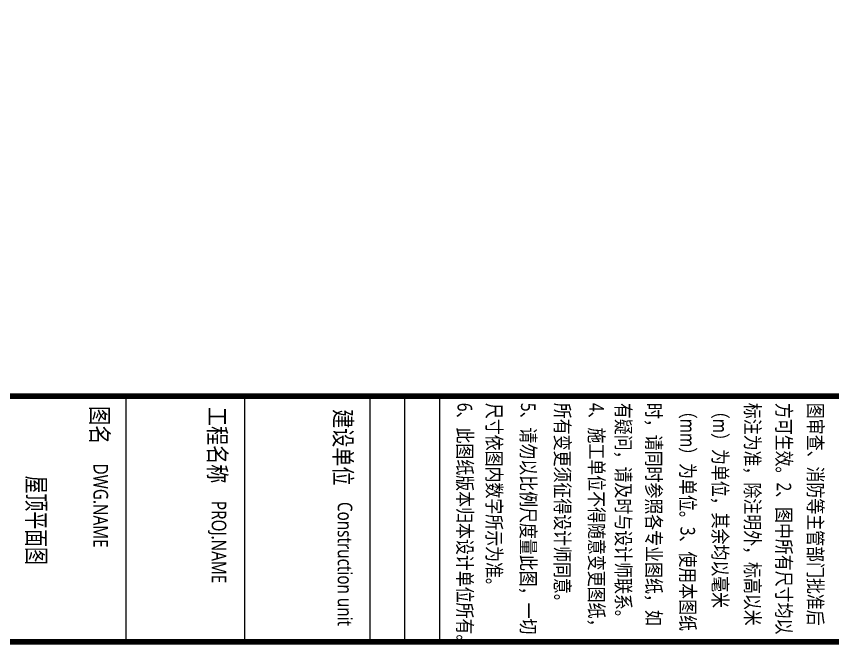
# Model space of a CAD drawing. Header units: inches. Extents: x -3733042 to -3643265, y 623859 to 997713.
# Drawn here: x -3711467 to -3690488, y 702138 to 718290 of the extents above; entities that cross this region are included whole.
import ezdxf
from ezdxf.enums import TextEntityAlignment as Align

# ---------------------------------------------------------------- set-up
doc = ezdxf.new("R2010")
doc.units = ezdxf.units.IN
doc.header["$LTSCALE"] = 1000
doc.header["$MEASUREMENT"] = 0
doc.layers.get('0').update_dxf_attribs({"lineweight": 18})
for name, color, linetype, lineweight in [('0-TK', 4, 'Continuous', 18), ('PUB_TITLE', 153, 'Continuous', 18), ('图签文字', 4, 'Continuous', 18)]:
    doc.layers.add(name, color=color, linetype=linetype, lineweight=lineweight)
doc.styles.add('-黑体', font='msyh.ttf', dxfattribs={"width": 0.7})
doc.styles.add('建筑图签-黑', font='simhei.ttf', dxfattribs={"width": 0.7})

msp = doc.modelspace()

# ---------------------------------------------------------------- linework, layer by layer
at = {"layer": '0-TK'}
for p, q in [((-3708653.7, 708526.8), (-3708653.7, 702212.6)), ((-3705600.5, 708526.8), (-3705600.5, 702212.6)), ((-3702381.8, 708526.8), (-3702381.8, 702212.6)), ((-3701487.7, 708526.8), (-3701487.7, 702212.6)), ((-3700593.6, 708526.8), (-3700593.6, 702212.6))]:
    msp.add_line(p, q, dxfattribs=at)
msp.add_lwpolyline([(-3730864.6, 708526.8, 144, 144, 0), (-3670864.6, 708526.8, 144, 144, 0)], format="xyseb", dxfattribs=at)
at = {"layer": 'PUB_TITLE'}
msp.add_lwpolyline([(-3730864.6, 702212.6, 150, 150, 0), (-3670864.6, 702212.6, 150, 150, 0), (-3670864.6, 786062.6, 150, 150, 0), (-3730864.6, 786062.6, 150, 150, 0)], format="xyseb", close=True, dxfattribs=at)

# ---------------------------------------------------------------- texts
at = {"style": '-黑体', "width": 0.8}
for s, height, p in [('6、此图纸版本归本设计单位所有。', 375, (-3699942.1, 708353.6)), ('尺寸依图内数字所示为准。', 375, (-3699187.6, 708353.6)), ('5、请勿以比例尺度量此图，一切', 375, (-3698310.4, 708353.6)), ('所有变更须征得设计师同意。', 375, (-3697433.2, 708353.6)), ('4、施工单位不得随意变更图纸，', 375, (-3696556.1, 708353.6)), ('有疑问，请及时与设计师联系。', 375, (-3695867.9, 708353.6)), ('时，请同时参照各专业图纸，如', 375, (-3695085.4, 708353.6)), ('标注为准，除注明外，标高以米', 375, (-3692548.5, 708353.6)), ('方可生效。2、图中所有尺寸均以', 375, (-3691740.5, 708353.6)), ('图审查、消防等主管部门批准后', 375, (-3690932.4, 708353.6)), ('图名', 450, (-3709326.4, 708269.4)), ('工程名称', 450, (-3706300.1, 708248.1)), ('建设单位', 450, (-3703070.3, 708192.4)), ('（mm）为单位。3、使用本图纸', 375, (-3694212, 708353.6)), ('（m）为单位，其余均以毫米', 375, (-3693380.2, 708353.6)), ('DWG.NAME', 375, (-3709296.8, 706791.8)), ('PROJ.NAME', 375, (-3706258.1, 705832.7))]:
    msp.add_text(s, height=height, rotation=270, dxfattribs=at).set_placement(p, align=Align.MIDDLE_LEFT)
at = {"insert": (-3703022.6, 705805.9), "char_height": 375, "width": 4915.503, "attachment_point": 4, "rotation": 270, "style": '-黑体'}
msp.add_mtext('{\\W0.8;Construction unit  }', dxfattribs=at)
at = {"layer": '图签文字', "color": 4, "style": '建筑图签-黑', "width": 0.7}
msp.add_text('屋顶平面图', height=480, rotation=270, dxfattribs=at).set_placement((-3711191.5, 705335.9), align=Align.CENTER)

doc.saveas('drawing.dxf')
